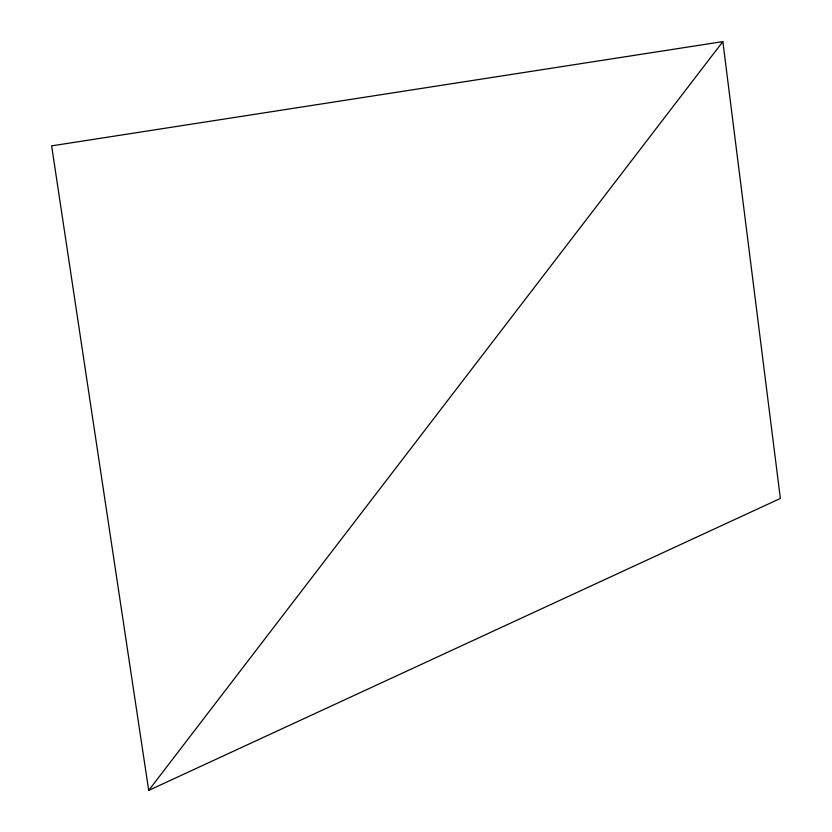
<?xml version="1.0" encoding="UTF-8"?>
<svg xmlns="http://www.w3.org/2000/svg" width="832" height="832" viewBox="0 0 832 832"><rect width="100%" height="100%" fill="white"/><g stroke="black" fill="none" stroke-linecap="round" stroke-linejoin="round"><path stroke-width="1.25" d="M148.699 790.4L722.852 41.6L780.364 498.441L148.699 790.4L51.636 145.87L722.852 41.6"/></g></svg>
